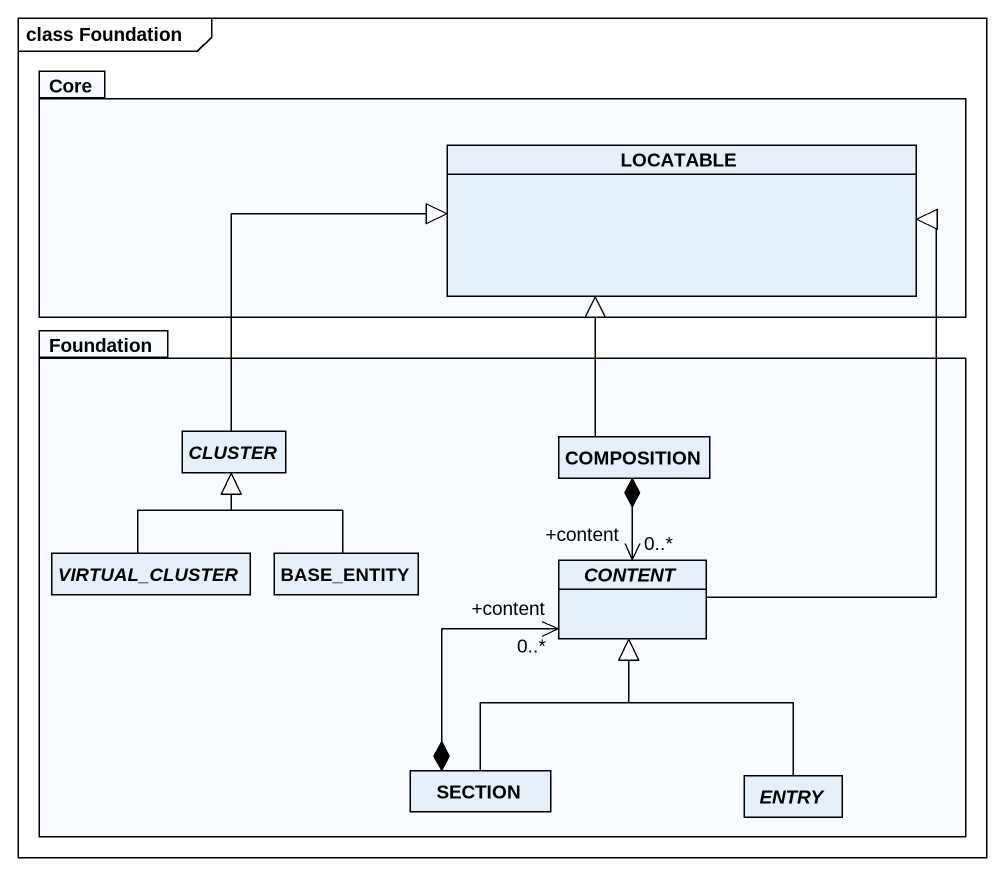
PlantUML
@startuml
mainframe class Foundation
hide circle
hide empty members
package Core {
  class LOCATABLE
}
package Foundation {
  abstract class CLUSTER
  class COMPOSITION
  abstract class VIRTUAL_CLUSTER
  class BASE_ENTITY
  abstract class CONTENT
  class SECTION
  abstract class ENTRY
}
CLUSTER -right-|> LOCATABLE
COMPOSITION -up-|> LOCATABLE
COMPOSITION *--> "+content\n0..*" CONTENT
VIRTUAL_CLUSTER -up-|> CLUSTER
BASE_ENTITY -up-|> CLUSTER
CONTENT -up-|> LOCATABLE
SECTION -up-|> CONTENT
SECTION *-up-> "+content\n0..*" CONTENT
ENTRY -up-|> CONTENT
@enduml
